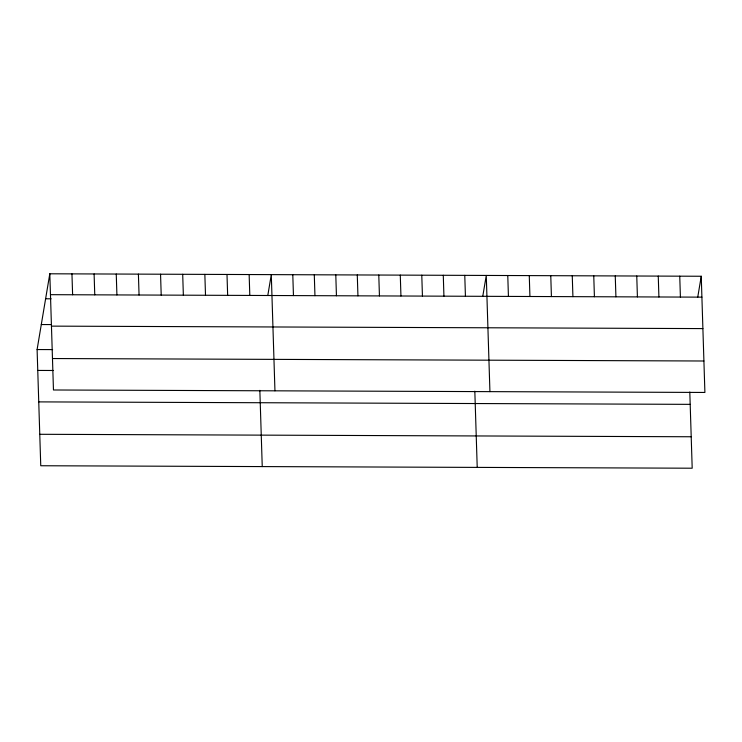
<?xml version="1.0" encoding="UTF-8"?>
<svg xmlns="http://www.w3.org/2000/svg" width="742" height="742" viewBox="0 0 742 742"><rect width="100%" height="100%" fill="white"/><g stroke="black" fill="none" stroke-linecap="round" stroke-linejoin="round"><path stroke-width="1.11" d="M689.8 391.999L692.193 468.211L40.754 465.744L37.1 349.547L49.807 273.789L701.246 276.256L704.9 392.453L53.461 389.986L49.807 273.789M267.806 295.455L271.294 274.623L274.948 390.83M482.782 296.271L486.27 275.44L489.924 391.646M697.758 297.088L701.246 276.256M50.465 294.676L701.904 297.143M45.614 298.785L51.152 298.803M41.292 324.542L51.263 324.579M51.448 326.128L702.897 328.595M37.1 349.547L52.608 349.603M52.469 358.534L703.908 361.002M37.759 370.434L53.257 370.49M38.742 401.886L690.19 404.353M39.762 434.293L691.21 436.76M679.746 276.172L680.405 297.06M658.256 276.089L658.905 296.986M636.757 276.015L637.415 296.902M615.257 275.931L615.916 296.819M593.758 275.848L594.416 296.735M572.258 275.764L572.917 296.652M550.768 275.681L551.417 296.577M529.269 275.607L529.927 296.494M507.769 275.523L508.428 296.41M474.824 391.182L477.217 467.404M464.77 275.356L465.429 296.243M443.28 275.273L443.929 296.169M421.781 275.199L422.439 296.086M400.281 275.115L400.94 296.002M378.782 275.032L379.44 295.919M357.282 274.948L357.941 295.845M335.792 274.874L336.441 295.761M314.293 274.79L314.951 295.678M292.793 274.707L293.452 295.594M259.848 390.366L262.241 466.588M249.145 274.54L249.804 295.427M226.996 274.457L227.655 295.344M204.848 274.373L205.506 295.26M182.699 274.29L183.357 295.177M160.55 274.206L161.209 295.093M138.402 274.123L139.06 295.01M116.253 274.039L116.911 294.926M94.104 273.956L94.763 294.843M71.955 273.872L72.614 294.76"/></g></svg>
